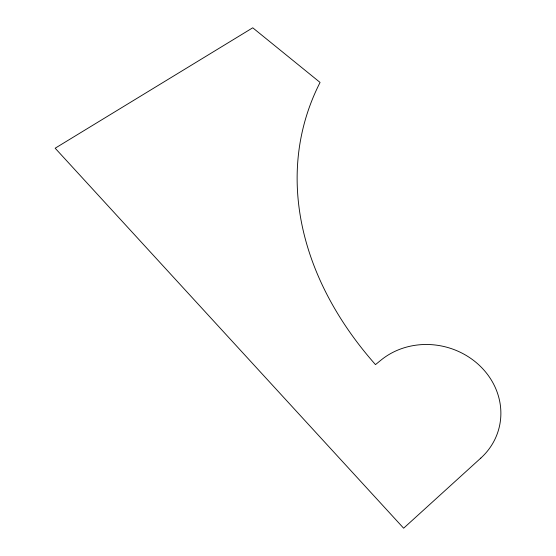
<?xml version="1.0" encoding="UTF-8"?>
<svg xmlns="http://www.w3.org/2000/svg" width="556" height="556" viewBox="0 0 556 556"><rect width="100%" height="100%" fill="white"/><g stroke="black" fill="none" stroke-linecap="round" stroke-linejoin="round"><path stroke-width="0.83" d="M480.829 458.068L403.635 528.2L55.162 148.209L252.744 27.8L320.075 82.441A395.17 286.326 16.3 0 0 375.481 364.611L381.082 360.052A71.661 65.26 15.1 0 1 480.495 366.439A71.661 65.26 15.1 0 1 480.829 458.068"/></g></svg>
